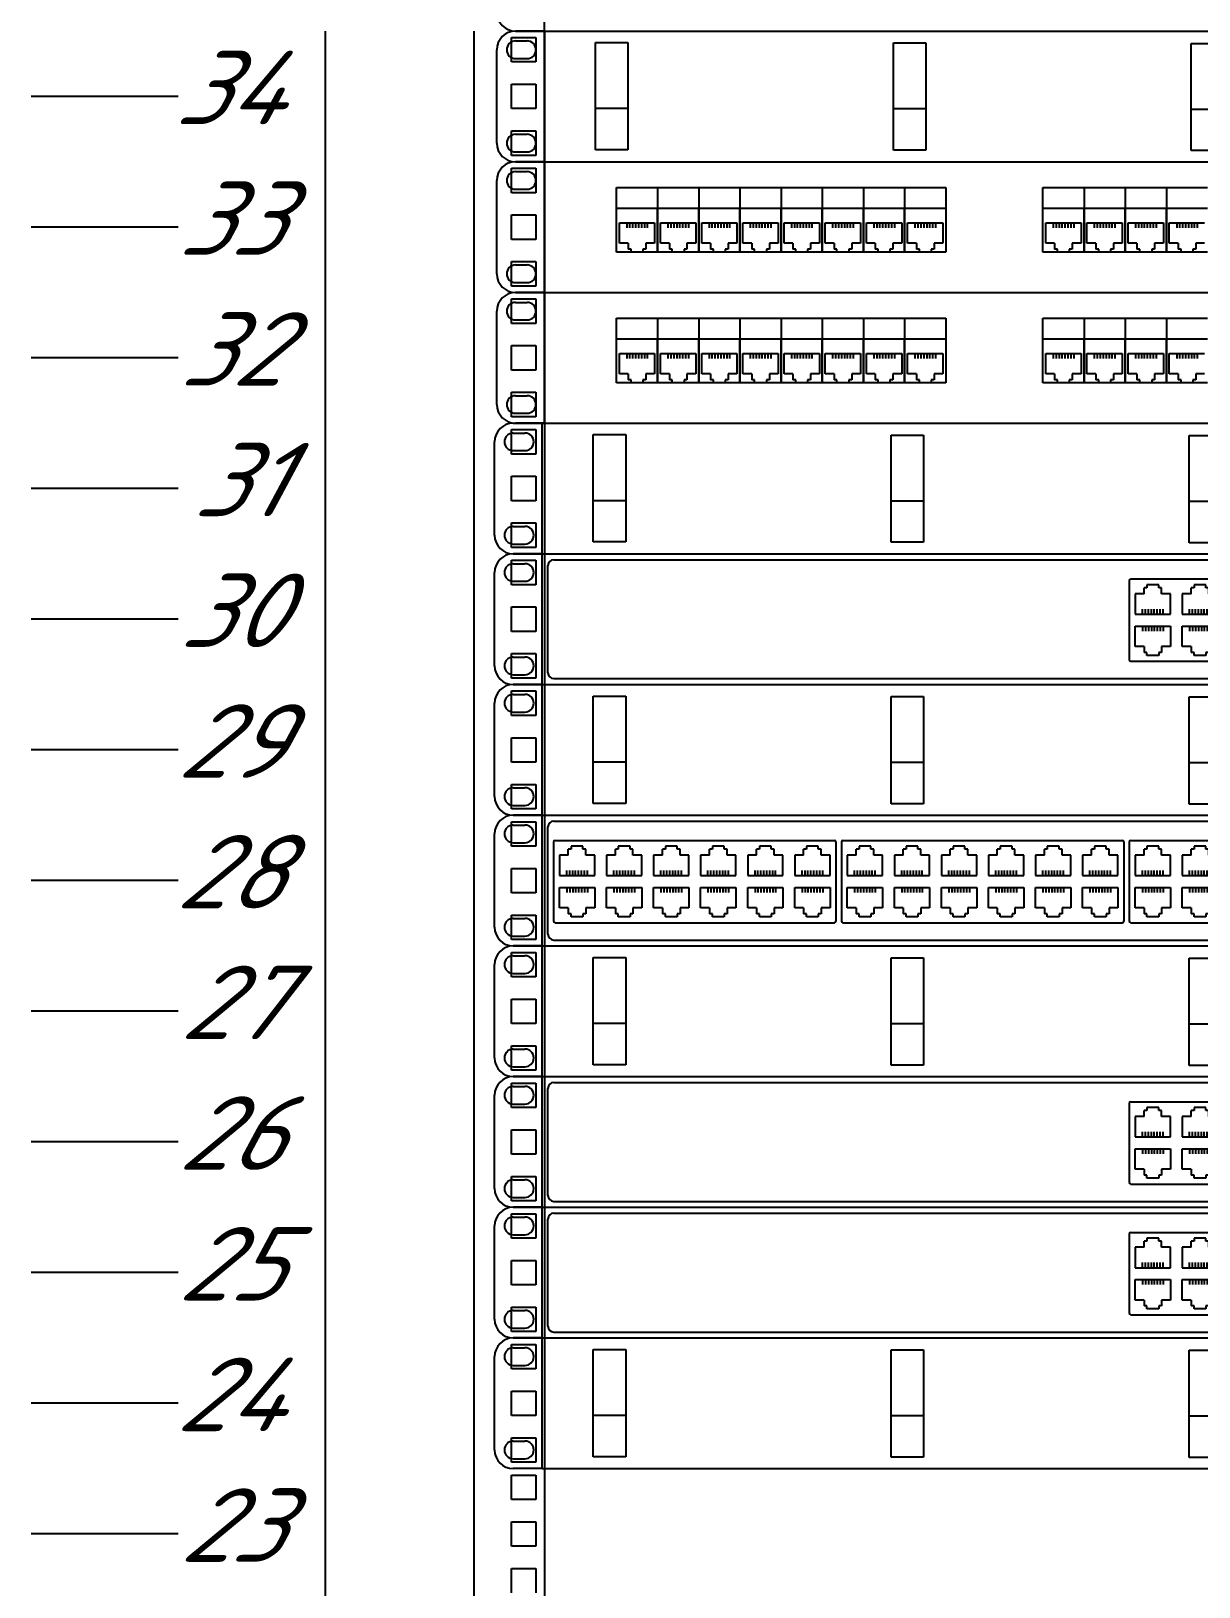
# Model space of a CAD drawing. Extents: x -260425 to 1294666, y -169889 to -2349.
# Drawn here: x 1032027 to 1035998, y -86483 to -81191 of the extents above; entities that cross this region are included whole.
import ezdxf
from ezdxf.enums import TextEntityAlignment as Align

# ---------------------------------------------------------------- set-up
doc = ezdxf.new("R2010")
doc.units = 0
doc.header["$LTSCALE"] = 100
doc.styles.add('1ISOCPEUR', font='isocpeui.ttf', dxfattribs={"height": 250})

# ---------------------------------------------------------------- blocks, each defined once
blk = doc.blocks.new('*U218')
at = {"color": 0, "linetype": 'ByBlock', "lineweight": -2}
for p, q in [((0, 1544.6), (0, 1500.15)), ((50.5, 1544.6), (50.5, 1500.15)), ((63.35, 1534.1), (63.35, 1542.4)), ((63.35, 1542.4), (71.65, 1542.4)), ((71.65, 1542.4), (71.65, 1534.1)), ((74.5, 1544.6), (74.5, 1500.15)), ((71.65, 1534.1), (63.35, 1534.1)), ((63.35, 1518.225), (63.35, 1526.525)), ((63.35, 1526.525), (71.65, 1526.525)), ((71.65, 1526.525), (71.65, 1518.225)), ((-50, 1522.375), (-100, 1522.375)), ((71.65, 1518.225), (63.35, 1518.225)), ((63.35, 1502.35), (63.35, 1510.65)), ((63.35, 1510.65), (71.65, 1510.65)), ((71.65, 1510.65), (71.65, 1502.35)), ((0, 1500.15), (0, 1455.7)), ((50.5, 1500.15), (50.5, 1455.7)), ((71.65, 1502.35), (63.35, 1502.35)), ((63.35, 1489.65), (63.35, 1497.95)), ((63.35, 1497.95), (71.65, 1497.95)), ((71.65, 1497.95), (71.65, 1489.65)), ((74.5, 1500.15), (74.5, 1455.7)), ((71.65, 1489.65), (63.35, 1489.65)), ((63.35, 1473.775), (63.35, 1482.075)), ((63.35, 1482.075), (71.65, 1482.075)), ((71.65, 1482.075), (71.65, 1473.775)), ((-50, 1477.925), (-100, 1477.925)), ((71.65, 1473.775), (63.35, 1473.775)), ((63.35, 1457.9), (63.35, 1466.2)), ((63.35, 1466.2), (71.65, 1466.2)), ((71.65, 1466.2), (71.65, 1457.9)), ((0, 1455.7), (0, 1411.25)), ((50.5, 1455.7), (50.5, 1411.25)), ((71.65, 1457.9), (63.35, 1457.9)), ((74.5, 1455.7), (74.5, 1411.25)), ((63.35, 1445.2), (63.35, 1453.5)), ((63.35, 1453.5), (71.65, 1453.5)), ((71.65, 1453.5), (71.65, 1445.2)), ((71.65, 1445.2), (63.35, 1445.2)), ((63.35, 1429.325), (63.35, 1437.625)), ((63.35, 1437.625), (71.65, 1437.625)), ((71.65, 1437.625), (71.65, 1429.325)), ((-50, 1433.475), (-100, 1433.475)), ((71.65, 1429.325), (63.35, 1429.325)), ((63.35, 1413.45), (63.35, 1421.75)), ((63.35, 1421.75), (71.65, 1421.75)), ((71.65, 1421.75), (71.65, 1413.45)), ((71.65, 1413.45), (63.35, 1413.45)), ((0, 1411.25), (0, 1366.8)), ((50.5, 1411.25), (50.5, 1366.8)), ((63.35, 1400.75), (63.35, 1409.05)), ((63.35, 1409.05), (71.65, 1409.05)), ((71.65, 1409.05), (71.65, 1400.75)), ((74.5, 1411.25), (74.5, 1366.8)), ((71.65, 1400.75), (63.35, 1400.75)), ((63.35, 1384.875), (63.35, 1393.175)), ((63.35, 1393.175), (71.65, 1393.175)), ((71.65, 1393.175), (71.65, 1384.875)), ((-50, 1389.025), (-100, 1389.025)), ((71.65, 1384.875), (63.35, 1384.875)), ((63.35, 1369), (63.35, 1377.3)), ((63.35, 1377.3), (71.65, 1377.3)), ((71.65, 1377.3), (71.65, 1369)), ((0, 1366.8), (0, 1322.35)), ((50.5, 1366.8), (50.5, 1322.35)), ((71.65, 1369), (63.35, 1369)), ((74.5, 1366.8), (74.5, 1322.35)), ((63.35, 1356.3), (63.35, 1364.6)), ((63.35, 1364.6), (71.65, 1364.6)), ((71.65, 1364.6), (71.65, 1356.3)), ((71.65, 1356.3), (63.35, 1356.3)), ((-50, 1344.575), (-100, 1344.575)), ((63.35, 1340.425), (63.35, 1348.725)), ((63.35, 1348.725), (71.65, 1348.725)), ((71.65, 1348.725), (71.65, 1340.425)), ((71.65, 1340.425), (63.35, 1340.425)), ((63.35, 1324.55), (63.35, 1332.85)), ((63.35, 1332.85), (71.65, 1332.85)), ((71.65, 1332.85), (71.65, 1324.55)), ((71.65, 1324.55), (63.35, 1324.55)), ((0, 1322.35), (0, 1277.9)), ((50.5, 1322.35), (50.5, 1277.9)), ((63.35, 1311.85), (63.35, 1320.15)), ((63.35, 1320.15), (71.65, 1320.15)), ((71.65, 1320.15), (71.65, 1311.85)), ((74.5, 1322.35), (74.5, 1277.9)), ((71.65, 1311.85), (63.35, 1311.85)), ((63.35, 1295.975), (63.35, 1304.275)), ((63.35, 1304.275), (71.65, 1304.275)), ((71.65, 1304.275), (71.65, 1295.975)), ((-50, 1300.125), (-100, 1300.125)), ((71.65, 1295.975), (63.35, 1295.975)), ((63.35, 1280.1), (63.35, 1288.4)), ((63.35, 1288.4), (71.65, 1288.4)), ((71.65, 1288.4), (71.65, 1280.1)), ((0, 1277.9), (0, 1233.45)), ((50.5, 1277.9), (50.5, 1233.45)), ((71.65, 1280.1), (63.35, 1280.1)), ((63.35, 1267.4), (63.35, 1275.7)), ((63.35, 1275.7), (71.65, 1275.7)), ((71.65, 1275.7), (71.65, 1267.4)), ((74.5, 1277.9), (74.5, 1233.45)), ((71.65, 1267.4), (63.35, 1267.4)), ((63.35, 1251.525), (63.35, 1259.825)), ((63.35, 1259.825), (71.65, 1259.825)), ((71.65, 1259.825), (71.65, 1251.525)), ((-50, 1255.675), (-100, 1255.675)), ((71.65, 1251.525), (63.35, 1251.525)), ((63.35, 1235.65), (63.35, 1243.95)), ((63.35, 1243.95), (71.65, 1243.95)), ((71.65, 1243.95), (71.65, 1235.65)), ((0, 1233.45), (0, 1189)), ((50.5, 1233.45), (50.5, 1189)), ((71.65, 1235.65), (63.35, 1235.65)), ((74.5, 1233.45), (74.5, 1189)), ((63.35, 1222.95), (63.35, 1231.25)), ((63.35, 1231.25), (71.65, 1231.25)), ((71.65, 1231.25), (71.65, 1222.95)), ((71.65, 1222.95), (63.35, 1222.95)), ((63.35, 1207.075), (63.35, 1215.375)), ((63.35, 1215.375), (71.65, 1215.375)), ((71.65, 1215.375), (71.65, 1207.075)), ((-50, 1211.225), (-100, 1211.225)), ((71.65, 1207.075), (63.35, 1207.075)), ((63.35, 1191.2), (63.35, 1199.5)), ((63.35, 1199.5), (71.65, 1199.5)), ((71.65, 1199.5), (71.65, 1191.2)), ((71.65, 1191.2), (63.35, 1191.2)), ((0, 1189), (0, 1144.55)), ((50.5, 1189), (50.5, 1144.55)), ((63.35, 1178.5), (63.35, 1186.8)), ((63.35, 1186.8), (71.65, 1186.8)), ((71.65, 1186.8), (71.65, 1178.5)), ((74.5, 1189), (74.5, 1144.55)), ((71.65, 1178.5), (63.35, 1178.5)), ((63.35, 1162.625), (63.35, 1170.925)), ((63.35, 1170.925), (71.65, 1170.925)), ((71.65, 1170.925), (71.65, 1162.625)), ((-50, 1166.775), (-100, 1166.775)), ((71.65, 1162.625), (63.35, 1162.625)), ((63.35, 1146.75), (63.35, 1155.05)), ((63.35, 1155.05), (71.65, 1155.05)), ((71.65, 1155.05), (71.65, 1146.75)), ((0, 1144.55), (0, 1100.1)), ((50.5, 1144.55), (50.5, 1100.1)), ((71.65, 1146.75), (63.35, 1146.75)), ((74.5, 1144.55), (74.5, 1100.1)), ((63.35, 1134.05), (63.35, 1142.35)), ((63.35, 1142.35), (71.65, 1142.35)), ((71.65, 1142.35), (71.65, 1134.05)), ((71.65, 1134.05), (63.35, 1134.05)), ((-50, 1122.325), (-100, 1122.325)), ((63.35, 1118.175), (63.35, 1126.475)), ((63.35, 1126.475), (71.65, 1126.475)), ((71.65, 1126.475), (71.65, 1118.175)), ((71.65, 1118.175), (63.35, 1118.175)), ((63.35, 1102.3), (63.35, 1110.6)), ((63.35, 1110.6), (71.65, 1110.6)), ((71.65, 1110.6), (71.65, 1102.3)), ((71.65, 1102.3), (63.35, 1102.3)), ((0, 1100.1), (0, 1055.65)), ((50.5, 1100.1), (50.5, 1055.65)), ((63.35, 1089.6), (63.35, 1097.9)), ((63.35, 1097.9), (71.65, 1097.9)), ((71.65, 1097.9), (71.65, 1089.6)), ((74.5, 1100.1), (74.5, 1055.65)), ((71.65, 1089.6), (63.35, 1089.6)), ((63.35, 1073.725), (63.35, 1082.025)), ((63.35, 1082.025), (71.65, 1082.025)), ((71.65, 1082.025), (71.65, 1073.725)), ((-50, 1077.875), (-100, 1077.875)), ((71.65, 1073.725), (63.35, 1073.725)), ((63.35, 1057.85), (63.35, 1066.15)), ((63.35, 1066.15), (71.65, 1066.15)), ((71.65, 1066.15), (71.65, 1057.85)), ((0, 1055.65), (0, 1011.2)), ((50.5, 1055.65), (50.5, 1011.2)), ((71.65, 1057.85), (63.35, 1057.85)), ((63.35, 1045.15), (63.35, 1053.45)), ((63.35, 1053.45), (71.65, 1053.45)), ((71.65, 1053.45), (71.65, 1045.15)), ((74.5, 1055.65), (74.5, 1011.2)), ((71.65, 1045.15), (63.35, 1045.15)), ((63.35, 1029.275), (63.35, 1037.575)), ((63.35, 1037.575), (71.65, 1037.575)), ((71.65, 1037.575), (71.65, 1029.275)), ((-50, 1033.425), (-100, 1033.425)), ((71.65, 1029.275), (63.35, 1029.275)), ((63.35, 1013.4), (63.35, 1021.7)), ((63.35, 1021.7), (71.65, 1021.7)), ((71.65, 1021.7), (71.65, 1013.4))]:
    blk.add_line(p, q, dxfattribs=at)
blk = doc.blocks.new("19'' коннектор 8P8C")
at = {"color": 0, "linetype": 'ByBlock', "lineweight": -2}
for p, q in [((-6, 6.5), (-6, 10)), ((-6, 3), (-6, 10)), ((-6, 10), (6, 10)), ((-3.5, 10), (-3.5, 8.25)), ((-2.5, 10), (-2.5, 8.25)), ((-1.5, 10), (-1.5, 8.25)), ((-0.5, 10), (-0.5, 8.25)), ((0.5, 10), (0.5, 8.25)), ((1.5, 10), (1.5, 8.25)), ((2.5, 10), (2.5, 8.25)), ((3.5, 10), (3.5, 8.25)), ((6, 10), (6, 3)), ((-3, 3), (-6, 3)), ((-3, 3), (-3, 1)), ((-2, 1), (-3, 1)), ((-2, 0), (-2, 1)), ((2, 0), (-2, 0)), ((2, 1), (2, 0)), ((3, 1), (2, 1)), ((3, 3), (3, 1)), ((6, 3), (3, 3))]:
    blk.add_line(p, q, dxfattribs=at)
blk = doc.blocks.new('*U219')
at = {"color": 0, "linetype": 'ByBlock', "lineweight": -2}
for p, q in [((164.69, 22.22), (174.5, 22.22)), ((174.5, -22.23), (174.5, 22.22)), ((174.5, 22.22), (625.5, 22.22)), ((164.69, 18.88), (168.65, 18.88)), ((176.5, -18.23), (176.5, 18.22)), ((178.5, 20.22), (558.19, 20.22)), ((158.34, -15.88), (158.34, 15.88)), ((164.69, 12.88), (168.65, 12.88)), ((374.15, 13.17), (374.15, -13.83)), ((374.65, 13.67), (469.65, 13.67)), ((164.69, -12.88), (168.65, -12.88)), ((374.65, -14.33), (469.65, -14.33)), ((164.69, -18.88), (168.65, -18.88)), ((178.5, -20.23), (621.5, -20.23)), ((174.5, -22.23), (164.69, -22.23)), ((174.5, -22.23), (625.5, -22.23))]:
    blk.add_line(p, q, dxfattribs=at)
for centre, radius, start, end in [((164.69, 15.88), 6.35, 90, 180), ((164.69, 15.88), 3, 90, 270), ((168.65, 15.88), 3, 270, 90), ((178.5, 18.22), 2, 90, 180), ((374.65, 13.17), 0.5, 90, 180), ((164.69, -15.88), 6.35, 180, 270), ((164.69, -15.88), 3, 90, 270), ((168.65, -15.88), 3, 270, 90), ((374.65, -13.83), 0.5, 180, 270), ((178.5, -18.23), 2, 180, 270)]:
    blk.add_arc(centre, radius, start, end, dxfattribs=at)
at = {"color": 0, "linetype": 'ByBlock', "lineweight": -2, "xscale": -1, "rotation": 180}
for p in [(382.15, 11.67), (398.15, 11.67)]:
    blk.add_blockref("19'' коннектор 8P8C", p, dxfattribs=at)
at = {"color": 0, "linetype": 'ByBlock', "lineweight": -2}
for p in [(382.15, -12.33), (398.15, -12.33)]:
    blk.add_blockref("19'' коннектор 8P8C", p, dxfattribs=at)
at = {"color": 0, "lineweight": -2, "style": '1ISOCPEUR', "oblique": 15, "flags": 8}
blk.add_attdef('НАИМЕНОВАНИЕ', text='', height=25, dxfattribs=at).set_placement((750, 13.46), align=Align.MIDDLE_LEFT)
blk = doc.blocks.new('*U214')
at = {"color": 0, "linetype": 'ByBlock', "lineweight": -2}
for p, q in [((164.69, 22.22), (174.5, 22.22)), ((174.5, 22.22), (625.5, 22.22)), ((174.5, -22.23), (174.5, 22.22)), ((164.69, 18.87), (168.65, 18.87)), ((191.9, 18.31), (202.93, 18.31)), ((191.9, -18.19), (191.9, 18.31)), ((202.93, 18.31), (202.93, -18.19)), ((293.19, 18.19), (304.22, 18.19)), ((293.19, -18.31), (293.19, 18.19)), ((304.22, 18.19), (304.22, -18.31)), ((394.48, 18.06), (405.52, 18.06)), ((394.48, -18.44), (394.48, 18.06)), ((158.34, -15.88), (158.34, 15.87)), ((164.69, 12.87), (168.65, 12.87)), ((191.9, -4.03), (202.93, -4.03)), ((293.19, -4.15), (304.22, -4.15)), ((394.48, -4.28), (405.52, -4.28)), ((164.69, -12.88), (168.65, -12.88)), ((164.69, -18.88), (168.65, -18.88)), ((202.93, -18.19), (191.9, -18.19)), ((304.22, -18.31), (293.19, -18.31)), ((405.52, -18.44), (394.48, -18.44)), ((174.5, -22.23), (164.69, -22.23)), ((174.5, -22.23), (625.5, -22.23))]:
    blk.add_line(p, q, dxfattribs=at)
for centre, radius, start, end in [((164.69, 15.87), 6.35, 90, 180), ((164.69, 15.87), 3, 90, 270), ((168.65, 15.87), 3, 270, 90), ((164.69, -15.88), 6.35, 180, 270), ((164.69, -15.88), 3, 90, 270), ((168.65, -15.88), 3, 270, 90)]:
    blk.add_arc(centre, radius, start, end, dxfattribs=at)
at = {"color": 0, "lineweight": -2, "style": '1ISOCPEUR', "oblique": 15, "flags": 8}
blk.add_attdef('НАИМЕНОВАНИЕ', text='', height=25, dxfattribs=at).set_placement((750, 10.43), align=Align.MIDDLE_LEFT)
blk = doc.blocks.new("19'' маркер юнита")
at = {"color": 0, "linetype": 'ByBlock', "lineweight": -2, "style": '1ISOCPEUR', "oblique": 15, "flags": 8}
blk.add_attdef('#', text='', height=25, dxfattribs=at).set_placement((35, 3), align=Align.MIDDLE_RIGHT)
blk = doc.blocks.new('*U223')
at = {"color": 0, "linetype": 'ByBlock', "lineweight": -2}
for q in [(174.5, 22.22), (164.69, -66.68), (625.5, -66.68)]:
    blk.add_line((174.5, -66.68), q, dxfattribs=at)
blk.add_arc((164.69, -60.33), 6.35, 180, 270, dxfattribs=at)
at = {"color": 0, "lineweight": -2, "style": '1ISOCPEUR', "oblique": 15, "flags": 8}
blk.add_attdef('НАИМЕНОВАНИЕ', text='', height=25, dxfattribs=at).set_placement((750, -11.54), align=Align.MIDDLE_LEFT)
blk = doc.blocks.new('*U222')
at = {"color": 0, "linetype": 'ByBlock', "lineweight": -2}
for p, q in [((164.69, 22.22), (174.5, 22.22)), ((174.5, -22.23), (174.5, 22.22)), ((174.5, 22.22), (625.5, 22.22)), ((164.69, 18.88), (168.65, 18.88)), ((176.5, -18.23), (176.5, 18.22)), ((178.5, 20.22), (558.19, 20.22)), ((158.34, -15.88), (158.34, 15.88)), ((164.69, 12.88), (168.65, 12.88)), ((178.4, 13.17), (178.4, -13.83)), ((178.9, 13.67), (273.9, 13.67)), ((274.4, 13.17), (274.4, -13.83)), ((276.27, 13.17), (276.27, -13.83)), ((276.77, 13.67), (371.77, 13.67)), ((372.27, 13.17), (372.27, -13.83)), ((374.15, 13.17), (374.15, -13.83)), ((374.65, 13.67), (469.65, 13.67)), ((164.69, -12.88), (168.65, -12.88)), ((178.9, -14.33), (273.9, -14.33)), ((276.77, -14.33), (371.77, -14.33)), ((374.65, -14.33), (469.65, -14.33)), ((164.69, -18.88), (168.65, -18.88)), ((178.5, -20.23), (621.5, -20.23)), ((174.5, -22.23), (164.69, -22.23)), ((174.5, -22.23), (625.5, -22.23))]:
    blk.add_line(p, q, dxfattribs=at)
for centre, radius, start, end in [((164.69, 15.88), 6.35, 90, 180), ((164.69, 15.88), 3, 90, 270), ((168.65, 15.88), 3, 270, 90), ((178.5, 18.22), 2, 90, 180), ((178.9, 13.17), 0.5, 90, 180), ((273.9, 13.17), 0.5, 0, 90), ((276.77, 13.17), 0.5, 90, 180), ((371.77, 13.17), 0.5, 0, 90), ((374.65, 13.17), 0.5, 90, 180), ((164.69, -15.88), 6.35, 180, 270), ((164.69, -15.88), 3, 90, 270), ((168.65, -15.88), 3, 270, 90), ((178.9, -13.83), 0.5, 180, 270), ((273.9, -13.83), 0.5, 270, 0), ((276.77, -13.83), 0.5, 180, 270), ((371.77, -13.83), 0.5, 270, 0), ((374.65, -13.83), 0.5, 180, 270), ((178.5, -18.23), 2, 180, 270)]:
    blk.add_arc(centre, radius, start, end, dxfattribs=at)
at = {"color": 0, "linetype": 'ByBlock', "lineweight": -2, "xscale": -1, "rotation": 180}
for p in [(186.4, 11.67), (202.4, 11.67), (218.4, 11.67), (234.4, 11.67), (250.4, 11.67), (266.4, 11.67), (284.27, 11.67), (300.27, 11.67), (316.27, 11.67), (332.27, 11.67), (348.27, 11.67), (364.27, 11.67), (382.15, 11.67), (398.15, 11.67)]:
    blk.add_blockref("19'' коннектор 8P8C", p, dxfattribs=at)
at = {"color": 0, "linetype": 'ByBlock', "lineweight": -2}
for p in [(186.4, -12.33), (202.4, -12.33), (218.4, -12.33), (234.4, -12.33), (250.4, -12.33), (266.4, -12.33), (284.27, -12.33), (300.27, -12.33), (316.27, -12.33), (332.27, -12.33), (348.27, -12.33), (364.27, -12.33), (382.15, -12.33), (398.15, -12.33)]:
    blk.add_blockref("19'' коннектор 8P8C", p, dxfattribs=at)
at = {"color": 0, "lineweight": -2, "style": '1ISOCPEUR', "oblique": 15, "flags": 8}
blk.add_attdef('НАИМЕНОВАНИЕ', text='', height=25, dxfattribs=at).set_placement((750, 13.46), align=Align.MIDDLE_LEFT)
blk = doc.blocks.new('*U215')
at = {"color": 0, "linetype": 'ByBlock', "lineweight": -2}
for p, q in [((164.69, 22.22), (174.5, 22.22)), ((174.5, -22.23), (174.5, 22.22)), ((174.5, 22.22), (625.5, 22.22)), ((164.69, 18.87), (168.65, 18.87)), ((158.34, -15.88), (158.34, 15.87)), ((164.69, 12.87), (168.65, 12.87)), ((199, 6.5), (199, 13.5)), ((199, 13.5), (213, 13.5)), ((213, 13.5), (213, 6.5)), ((213, 13.5), (227, 13.5)), ((227, 13.5), (227, 6.5)), ((227, 13.5), (241, 13.5)), ((241, 13.5), (241, 6.5)), ((241, 13.5), (255, 13.5)), ((255, 13.5), (255, 6.5)), ((255, 13.5), (269, 13.5)), ((269, 13.5), (269, 6.5)), ((269, 13.5), (283, 13.5)), ((283, 13.5), (283, 6.5)), ((283, 13.5), (297, 13.5)), ((297, 13.5), (297, 6.5)), ((297, 13.5), (311, 13.5)), ((311, 13.5), (311, 6.5)), ((344, 13.5), (358, 13.5)), ((344, 6.5), (344, 13.5)), ((358, 13.5), (372, 13.5)), ((358, 13.5), (358, 6.5)), ((372, 13.5), (386, 13.5)), ((372, 13.5), (372, 6.5)), ((386, 13.5), (400, 13.5)), ((386, 13.5), (386, 6.5)), ((199, 6.5), (213, 6.5)), ((199, -8.5), (199, 6.5)), ((213, 6.5), (227, 6.5)), ((213, -8.5), (213, 6.5)), ((213, 6.5), (213, -8.5)), ((227, 6.5), (241, 6.5)), ((227, -8.5), (227, 6.5)), ((227, 6.5), (227, -8.5)), ((241, 6.5), (255, 6.5)), ((241, -8.5), (241, 6.5)), ((241, 6.5), (241, -8.5)), ((255, 6.5), (255, -8.5)), ((255, 6.5), (269, 6.5)), ((255, -8.5), (255, 6.5)), ((269, 6.5), (269, -8.5)), ((269, 6.5), (283, 6.5)), ((269, -8.5), (269, 6.5)), ((283, 6.5), (297, 6.5)), ((283, -8.5), (283, 6.5)), ((283, 6.5), (283, -8.5)), ((297, 6.5), (297, -8.5)), ((297, 6.5), (311, 6.5)), ((297, -8.5), (297, 6.5)), ((311, 6.5), (311, -8.5)), ((344, 6.5), (358, 6.5)), ((344, -8.5), (344, 6.5)), ((358, 6.5), (358, -8.5)), ((358, 6.5), (372, 6.5)), ((358, -8.5), (358, 6.5)), ((372, 6.5), (372, -8.5)), ((372, 6.5), (386, 6.5)), ((372, -8.5), (372, 6.5)), ((386, 6.5), (386, -8.5)), ((386, 6.5), (400, 6.5)), ((386, -8.5), (386, 6.5)), ((200, -2), (200, 1.5)), ((200, -5.5), (200, 1.5)), ((200, 1.5), (212, 1.5)), ((202.5, 1.5), (202.5, -0.25)), ((203.5, 1.5), (203.5, -0.25)), ((204.5, 1.5), (204.5, -0.25)), ((205.5, 1.5), (205.5, -0.25)), ((206.5, 1.5), (206.5, -0.25)), ((207.5, 1.5), (207.5, -0.25)), ((208.5, 1.5), (208.5, -0.25)), ((209.5, 1.5), (209.5, -0.25)), ((212, 1.5), (212, -5.5)), ((214, -2), (214, 1.5)), ((214, -5.5), (214, 1.5)), ((214, 1.5), (226, 1.5)), ((216.5, 1.5), (216.5, -0.25)), ((217.5, 1.5), (217.5, -0.25)), ((218.5, 1.5), (218.5, -0.25)), ((219.5, 1.5), (219.5, -0.25)), ((220.5, 1.5), (220.5, -0.25)), ((221.5, 1.5), (221.5, -0.25)), ((222.5, 1.5), (222.5, -0.25)), ((223.5, 1.5), (223.5, -0.25)), ((226, 1.5), (226, -5.5)), ((228, -2), (228, 1.5)), ((228, -5.5), (228, 1.5)), ((228, 1.5), (240, 1.5)), ((230.5, 1.5), (230.5, -0.25)), ((231.5, 1.5), (231.5, -0.25)), ((232.5, 1.5), (232.5, -0.25)), ((233.5, 1.5), (233.5, -0.25)), ((234.5, 1.5), (234.5, -0.25)), ((235.5, 1.5), (235.5, -0.25)), ((236.5, 1.5), (236.5, -0.25)), ((237.5, 1.5), (237.5, -0.25)), ((240, 1.5), (240, -5.5)), ((242, -2), (242, 1.5)), ((242, -5.5), (242, 1.5)), ((242, 1.5), (254, 1.5)), ((244.5, 1.5), (244.5, -0.25)), ((245.5, 1.5), (245.5, -0.25)), ((246.5, 1.5), (246.5, -0.25)), ((247.5, 1.5), (247.5, -0.25)), ((248.5, 1.5), (248.5, -0.25)), ((249.5, 1.5), (249.5, -0.25)), ((250.5, 1.5), (250.5, -0.25)), ((251.5, 1.5), (251.5, -0.25)), ((254, 1.5), (254, -5.5)), ((256, -2), (256, 1.5)), ((256, -5.5), (256, 1.5)), ((256, 1.5), (268, 1.5)), ((258.5, 1.5), (258.5, -0.25)), ((259.5, 1.5), (259.5, -0.25)), ((260.5, 1.5), (260.5, -0.25)), ((261.5, 1.5), (261.5, -0.25)), ((262.5, 1.5), (262.5, -0.25)), ((263.5, 1.5), (263.5, -0.25)), ((264.5, 1.5), (264.5, -0.25)), ((265.5, 1.5), (265.5, -0.25)), ((268, 1.5), (268, -5.5)), ((270, -2), (270, 1.5)), ((270, -5.5), (270, 1.5)), ((270, 1.5), (282, 1.5)), ((272.5, 1.5), (272.5, -0.25)), ((273.5, 1.5), (273.5, -0.25)), ((274.5, 1.5), (274.5, -0.25)), ((275.5, 1.5), (275.5, -0.25)), ((276.5, 1.5), (276.5, -0.25)), ((277.5, 1.5), (277.5, -0.25)), ((278.5, 1.5), (278.5, -0.25)), ((279.5, 1.5), (279.5, -0.25)), ((282, 1.5), (282, -5.5)), ((284, -2), (284, 1.5)), ((284, -5.5), (284, 1.5)), ((284, 1.5), (296, 1.5)), ((286.5, 1.5), (286.5, -0.25)), ((287.5, 1.5), (287.5, -0.25)), ((288.5, 1.5), (288.5, -0.25)), ((289.5, 1.5), (289.5, -0.25)), ((290.5, 1.5), (290.5, -0.25)), ((291.5, 1.5), (291.5, -0.25)), ((292.5, 1.5), (292.5, -0.25)), ((293.5, 1.5), (293.5, -0.25)), ((296, 1.5), (296, -5.5)), ((298, -2), (298, 1.5)), ((298, -5.5), (298, 1.5)), ((298, 1.5), (310, 1.5)), ((300.5, 1.5), (300.5, -0.25)), ((301.5, 1.5), (301.5, -0.25)), ((302.5, 1.5), (302.5, -0.25)), ((303.5, 1.5), (303.5, -0.25)), ((304.5, 1.5), (304.5, -0.25)), ((305.5, 1.5), (305.5, -0.25)), ((306.5, 1.5), (306.5, -0.25)), ((307.5, 1.5), (307.5, -0.25)), ((310, 1.5), (310, -5.5)), ((345, -2), (345, 1.5)), ((345, -5.5), (345, 1.5)), ((345, 1.5), (357, 1.5)), ((347.5, 1.5), (347.5, -0.25)), ((348.5, 1.5), (348.5, -0.25)), ((349.5, 1.5), (349.5, -0.25)), ((350.5, 1.5), (350.5, -0.25)), ((351.5, 1.5), (351.5, -0.25)), ((352.5, 1.5), (352.5, -0.25)), ((353.5, 1.5), (353.5, -0.25)), ((354.5, 1.5), (354.5, -0.25)), ((357, 1.5), (357, -5.5)), ((359, -2), (359, 1.5)), ((359, -5.5), (359, 1.5)), ((359, 1.5), (371, 1.5)), ((361.5, 1.5), (361.5, -0.25)), ((362.5, 1.5), (362.5, -0.25)), ((363.5, 1.5), (363.5, -0.25)), ((364.5, 1.5), (364.5, -0.25)), ((365.5, 1.5), (365.5, -0.25)), ((366.5, 1.5), (366.5, -0.25)), ((367.5, 1.5), (367.5, -0.25)), ((368.5, 1.5), (368.5, -0.25)), ((371, 1.5), (371, -5.5)), ((373, -2), (373, 1.5)), ((373, -5.5), (373, 1.5)), ((373, 1.5), (385, 1.5)), ((375.5, 1.5), (375.5, -0.25)), ((376.5, 1.5), (376.5, -0.25)), ((377.5, 1.5), (377.5, -0.25)), ((378.5, 1.5), (378.5, -0.25)), ((379.5, 1.5), (379.5, -0.25)), ((380.5, 1.5), (380.5, -0.25)), ((381.5, 1.5), (381.5, -0.25)), ((382.5, 1.5), (382.5, -0.25)), ((385, 1.5), (385, -5.5)), ((387, -2), (387, 1.5)), ((387, -5.5), (387, 1.5)), ((387, 1.5), (399, 1.5)), ((389.5, 1.5), (389.5, -0.25)), ((390.5, 1.5), (390.5, -0.25)), ((391.5, 1.5), (391.5, -0.25)), ((392.5, 1.5), (392.5, -0.25)), ((393.5, 1.5), (393.5, -0.25)), ((394.5, 1.5), (394.5, -0.25)), ((395.5, 1.5), (395.5, -0.25)), ((396.5, 1.5), (396.5, -0.25)), ((213, -8.5), (199, -8.5)), ((203, -5.5), (200, -5.5)), ((203, -5.5), (203, -7.5)), ((204, -7.5), (203, -7.5)), ((204, -8.5), (204, -7.5)), ((208, -8.5), (204, -8.5)), ((208, -7.5), (208, -8.5)), ((209, -7.5), (208, -7.5)), ((209, -5.5), (209, -7.5)), ((212, -5.5), (209, -5.5)), ((227, -8.5), (213, -8.5)), ((217, -5.5), (214, -5.5)), ((217, -5.5), (217, -7.5)), ((218, -7.5), (217, -7.5)), ((218, -8.5), (218, -7.5)), ((222, -8.5), (218, -8.5)), ((222, -7.5), (222, -8.5)), ((223, -7.5), (222, -7.5)), ((223, -5.5), (223, -7.5)), ((226, -5.5), (223, -5.5)), ((241, -8.5), (227, -8.5)), ((231, -5.5), (228, -5.5)), ((231, -5.5), (231, -7.5)), ((232, -7.5), (231, -7.5)), ((232, -8.5), (232, -7.5)), ((236, -8.5), (232, -8.5)), ((236, -7.5), (236, -8.5)), ((237, -7.5), (236, -7.5)), ((237, -5.5), (237, -7.5)), ((240, -5.5), (237, -5.5)), ((255, -8.5), (241, -8.5)), ((245, -5.5), (242, -5.5)), ((245, -5.5), (245, -7.5)), ((246, -7.5), (245, -7.5)), ((246, -8.5), (246, -7.5)), ((250, -8.5), (246, -8.5)), ((250, -7.5), (250, -8.5)), ((251, -7.5), (250, -7.5)), ((251, -5.5), (251, -7.5)), ((254, -5.5), (251, -5.5)), ((269, -8.5), (255, -8.5)), ((259, -5.5), (256, -5.5)), ((259, -5.5), (259, -7.5)), ((260, -7.5), (259, -7.5)), ((260, -8.5), (260, -7.5)), ((264, -8.5), (260, -8.5)), ((264, -7.5), (264, -8.5)), ((265, -7.5), (264, -7.5)), ((265, -5.5), (265, -7.5)), ((268, -5.5), (265, -5.5)), ((283, -8.5), (269, -8.5)), ((273, -5.5), (270, -5.5)), ((273, -5.5), (273, -7.5)), ((274, -7.5), (273, -7.5)), ((274, -8.5), (274, -7.5)), ((278, -8.5), (274, -8.5)), ((278, -7.5), (278, -8.5)), ((279, -7.5), (278, -7.5)), ((279, -5.5), (279, -7.5)), ((282, -5.5), (279, -5.5)), ((297, -8.5), (283, -8.5)), ((287, -5.5), (284, -5.5)), ((287, -5.5), (287, -7.5)), ((288, -7.5), (287, -7.5)), ((288, -8.5), (288, -7.5)), ((292, -8.5), (288, -8.5)), ((292, -7.5), (292, -8.5)), ((293, -7.5), (292, -7.5)), ((293, -5.5), (293, -7.5)), ((296, -5.5), (293, -5.5)), ((311, -8.5), (297, -8.5)), ((301, -5.5), (298, -5.5)), ((301, -5.5), (301, -7.5)), ((302, -7.5), (301, -7.5)), ((302, -8.5), (302, -7.5)), ((306, -8.5), (302, -8.5)), ((306, -7.5), (306, -8.5)), ((307, -7.5), (306, -7.5)), ((307, -5.5), (307, -7.5)), ((310, -5.5), (307, -5.5)), ((358, -8.5), (344, -8.5)), ((348, -5.5), (345, -5.5)), ((348, -5.5), (348, -7.5)), ((349, -7.5), (348, -7.5)), ((349, -8.5), (349, -7.5)), ((353, -8.5), (349, -8.5)), ((353, -7.5), (353, -8.5)), ((354, -7.5), (353, -7.5)), ((354, -5.5), (354, -7.5)), ((357, -5.5), (354, -5.5)), ((372, -8.5), (358, -8.5)), ((362, -5.5), (359, -5.5)), ((362, -5.5), (362, -7.5)), ((363, -7.5), (362, -7.5)), ((363, -8.5), (363, -7.5)), ((367, -8.5), (363, -8.5)), ((367, -7.5), (367, -8.5)), ((368, -7.5), (367, -7.5)), ((368, -5.5), (368, -7.5)), ((371, -5.5), (368, -5.5)), ((386, -8.5), (372, -8.5)), ((376, -5.5), (373, -5.5)), ((376, -5.5), (376, -7.5)), ((377, -7.5), (376, -7.5)), ((377, -8.5), (377, -7.5)), ((381, -8.5), (377, -8.5)), ((381, -7.5), (381, -8.5)), ((382, -7.5), (381, -7.5)), ((382, -5.5), (382, -7.5)), ((385, -5.5), (382, -5.5)), ((400, -8.5), (386, -8.5)), ((390, -5.5), (387, -5.5)), ((390, -5.5), (390, -7.5)), ((391, -7.5), (390, -7.5)), ((391, -8.5), (391, -7.5)), ((395, -8.5), (391, -8.5)), ((395, -7.5), (395, -8.5)), ((396, -7.5), (395, -7.5)), ((396, -5.5), (396, -7.5)), ((399, -5.5), (396, -5.5)), ((164.69, -12.88), (168.65, -12.88)), ((164.69, -18.88), (168.65, -18.88)), ((174.5, -22.23), (164.69, -22.23)), ((174.5, -22.23), (625.5, -22.23))]:
    blk.add_line(p, q, dxfattribs=at)
for centre, radius, start, end in [((164.69, 15.87), 6.35, 90, 180), ((164.69, 15.87), 3, 90, 270), ((168.65, 15.87), 3, 270, 90), ((164.69, -15.88), 6.35, 180, 270), ((164.69, -15.88), 3, 90, 270), ((168.65, -15.88), 3, 270, 90)]:
    blk.add_arc(centre, radius, start, end, dxfattribs=at)
at = {"color": 0, "lineweight": -2, "style": '1ISOCPEUR', "oblique": 15, "flags": 8}
blk.add_attdef('НАИМЕНОВАНИЕ', text='', height=25, dxfattribs=at).set_placement((750, 10.69), align=Align.MIDDLE_LEFT)

msp = doc.modelspace()

# ---------------------------------------------------------------- block references
at = {"xscale": 10, "yscale": 10, "zscale": 10}
for name, p in [('*U218', (1033027.3, -96637.5)), ('*U223', (1032027.3, -80524.7)), ('*U214', (1032027.3, -81413.7)), ('*U215', (1032027.3, -81858.2)), ('*U215', (1032027.3, -82302.7)), ('*U214', (1032019.7, -82747.2)), ('*U219', (1032019.7, -83191.7)), ('*U214', (1032019.7, -83636.2)), ('*U222', (1032019.7, -84080.7)), ('*U214', (1032019.7, -84525.2)), ('*U219', (1032019.7, -84969.7)), ('*U219', (1032019.7, -85414.2)), ('*U214', (1032019.7, -85858.7))]:
    msp.add_blockref(name, p, dxfattribs=at)
for p, values in [((1032527.3, -81413.7), {'#': '34'}), ((1032527.3, -81858.2), {'#': '33'}), ((1032527.3, -82302.7), {'#': '32'}), ((1032527.3, -82747.2), {'#': '31'}), ((1032527.3, -83191.7), {'#': '30'}), ((1032527.3, -83636.2), {'#': '29'}), ((1032527.3, -84080.7), {'#': '28'}), ((1032527.3, -84525.2), {'#': '27'}), ((1032527.3, -84969.7), {'#': '26'}), ((1032527.3, -85414.2), {'#': '25'}), ((1032527.3, -85858.7), {'#': '24'}), ((1032527.3, -86303.2), {'#': '23'})]:
    msp.add_blockref("19'' маркер юнита", p, dxfattribs=at).add_auto_attribs(values)

doc.saveas('drawing.dxf')
